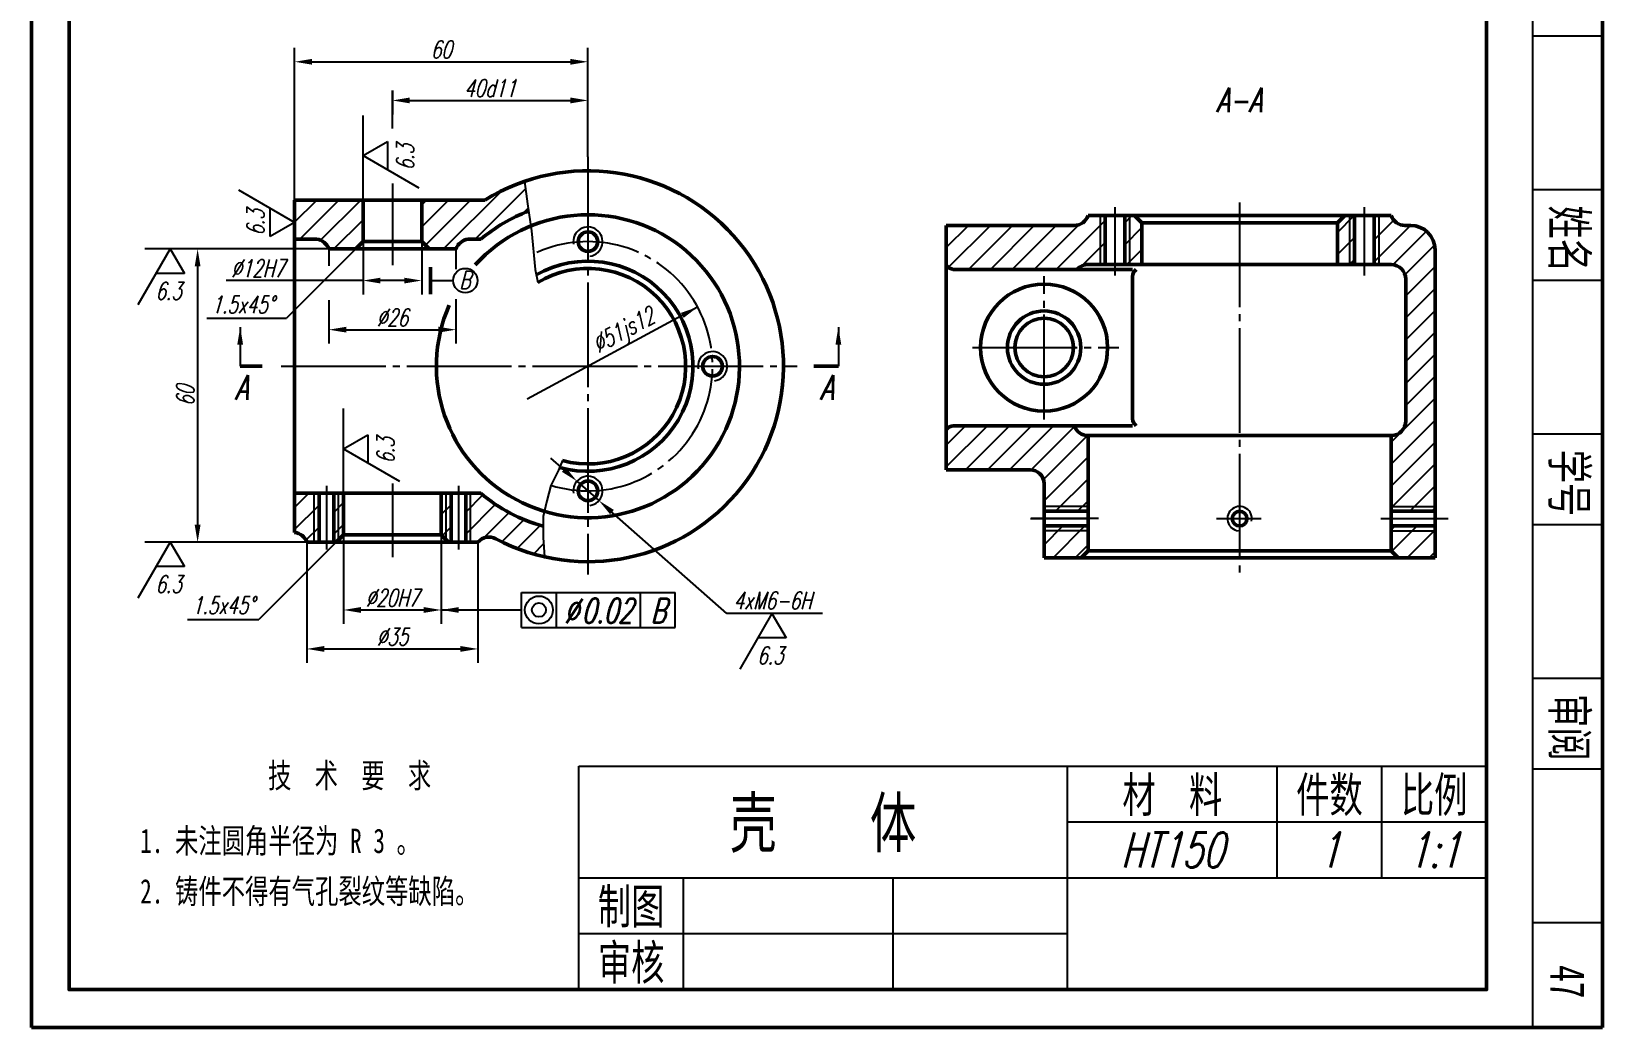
# Model space of a CAD drawing. Header units: millimetres. Extents: x -523 to 1030, y -411 to 275.
# Drawn here: x 91.7 to 316.7, y -34.6 to 108.1 of the extents above; entities that cross this region are included whole.
import ezdxf
from ezdxf.enums import TextEntityAlignment as Align

# ---------------------------------------------------------------- set-up
doc = ezdxf.new("R2010")
doc.units = ezdxf.units.MM
doc.header["$PDMODE"] = 33
doc.header["$PDSIZE"] = 1.5
doc.linetypes.add('myCENTER', pattern=[18, 15, -1, 1, -1])
for name, color, linetype, lineweight in [('中心线', 7, 'myCENTER', 25), ('剖面线', 7, 'Continuous', 25), ('尺寸', 7, 'Continuous', 25), ('文字', 7, 'Continuous', 25), ('标注', 7, 'Continuous', 25), ('标题文字', 7, 'Continuous', 25), ('答案中心线', 1, 'myCENTER', 25), ('答案剖面线', 1, 'Continuous', 25), ('答案粗实线', 1, 'Continuous', 50), ('答案细实线', 1, 'Continuous', 25), ('粗实线', 7, 'Continuous', 50), ('细实线', 7, 'Continuous', 25)]:
    doc.layers.add(name, color=color, linetype=linetype, lineweight=lineweight)
doc.styles.add('字母标注-3.5号', font='txt.shx', dxfattribs={"width": 0.7, "oblique": 15, "height": 3.5})
doc.styles.add('尺寸文字1-2.5号', font='txt.shx', dxfattribs={"width": 0.7, "oblique": 15, "height": 2.5})
doc.styles.add('标题汉字1-5号', font='SimSun.ttf', dxfattribs={"width": 0.7, "height": 5})
doc.styles.add('标题汉字2-3.5号', font='SimSun.ttf', dxfattribs={"width": 0.7, "height": 3.5})
doc.dimstyles.new('尺寸25', dxfattribs={"dimtxt": 2.5, "dimasz": 2.5, "dimexe": 2, "dimexo": 0, "dimgap": 0.5, "dimtad": 1, "dimdec": 0, "dimdsep": 46, "dimtxsty": '尺寸文字1-2.5号', "dimcen": 0, "dimadec": 0, "dimazin": 0, "dimtol": 1, "dimtp": 0.039, "dimtfac": 0.6, "dimtdec": 3, "dimtmove": 0, "dimatfit": 3, "dimfxl": 0, "dimarcsym": 0})
pattern_1 = [(45, (-1819.7339, -35.937), (-1.5715448, 1.5715448), [])]

# ---------------------------------------------------------------- blocks, each defined once
blk = doc.blocks.new('*D153')
at = {"layer": 'Defpoints', "color": 0}
for p in [(169.81, 43.68), (172.96, 40.9)]:
    blk.add_point(p, dxfattribs=at)
at = {"layer": '尺寸', "color": 0, "lineweight": -2}
for p, q in [((167.94, 45.34), (166.06, 46.99)), ((169.81, 43.68), (172.96, 40.9)), ((191.28, 24.74), (174.83, 39.25))]:
    blk.add_line(p, q, dxfattribs=at)
at = {"layer": '尺寸', "color": 0}
for points in [[(168.21, 45.65), (167.66, 45.02), (169.81, 43.68)], [(175.11, 39.56), (174.56, 38.94), (172.96, 40.9)]]:
    blk.add_solid(points, dxfattribs=at)
blk = doc.blocks.new('*D154')
at = {"layer": 'Defpoints', "color": 0}
for p in [(131.13, 34.94), (155.63, 34.94), (155.63, 19.65)]:
    blk.add_point(p, dxfattribs=at)
at = {"layer": '尺寸', "color": 0, "lineweight": -2}
for p, q in [((131.13, 34.94), (131.13, 17.65)), ((155.63, 34.94), (155.63, 17.65)), ((133.63, 19.65), (153.13, 19.65))]:
    blk.add_line(p, q, dxfattribs=at)
at = {"layer": '尺寸', "color": 0}
for points in [[(133.63, 20.07), (133.63, 19.24), (131.13, 19.65)], [(153.13, 20.07), (153.13, 19.24), (155.63, 19.65)]]:
    blk.add_solid(points, dxfattribs=at)
at = {"layer": '尺寸', "color": 0, "insert": (143.38, 21.4), "char_height": 2.5, "attachment_point": 5, "style": '尺寸文字1-2.5号'}
blk.add_mtext('%%C35', dxfattribs=at)
blk = doc.blocks.new('*D155')
at = {"layer": 'Defpoints', "color": 0}
for p in [(136.38, 35.99), (150.38, 35.99), (150.38, 25.23)]:
    blk.add_point(p, dxfattribs=at)
at = {"layer": '尺寸', "color": 0, "lineweight": -2}
for p, q in [((136.38, 35.99), (136.38, 23.23)), ((150.38, 35.99), (150.38, 23.23)), ((138.88, 25.23), (147.88, 25.23))]:
    blk.add_line(p, q, dxfattribs=at)
at = {"layer": '尺寸', "color": 0}
for points in [[(138.88, 25.65), (138.88, 24.82), (136.38, 25.23)], [(147.88, 25.65), (147.88, 24.82), (150.38, 25.23)]]:
    blk.add_solid(points, dxfattribs=at)
at = {"layer": '尺寸', "color": 0, "insert": (143.38, 26.98), "char_height": 2.5, "attachment_point": 5, "style": '尺寸文字1-2.5号'}
blk.add_mtext('%%C20H7', dxfattribs=at)
blk = doc.blocks.new('*D156')
at = {"layer": 'Defpoints', "color": 0}
for p in [(134.28, 76.94), (115.49, 34.94), (131.13, 34.94)]:
    blk.add_point(p, dxfattribs=at)
at = {"layer": '尺寸', "color": 0, "lineweight": -2}
for p, q in [((134.28, 76.94), (113.49, 76.94)), ((115.49, 74.44), (115.49, 37.44)), ((131.13, 34.94), (113.49, 34.94))]:
    blk.add_line(p, q, dxfattribs=at)
at = {"layer": '尺寸', "color": 0}
for points in [[(115.07, 74.44), (115.91, 74.44), (115.49, 76.94)], [(115.07, 37.44), (115.91, 37.44), (115.49, 34.94)]]:
    blk.add_solid(points, dxfattribs=at)
at = {"layer": '尺寸', "color": 0, "insert": (113.74, 55.94), "char_height": 2.5, "attachment_point": 5, "rotation": 90, "style": '尺寸文字1-2.5号'}
blk.add_mtext('60', dxfattribs=at)
blk = doc.blocks.new('*D157')
at = {"layer": 'Defpoints', "color": 0}
for p in [(134.28, 67.56), (152.48, 69.74), (152.48, 65.38)]:
    blk.add_point(p, dxfattribs=at)
at = {"layer": '尺寸', "color": 0, "lineweight": -2}
for p, q in [((134.28, 67.56), (134.28, 63.38)), ((152.48, 69.74), (152.48, 63.38)), ((136.78, 65.38), (149.98, 65.38))]:
    blk.add_line(p, q, dxfattribs=at)
at = {"layer": '尺寸', "color": 0}
for points in [[(136.78, 65.8), (136.78, 64.97), (134.28, 65.38)], [(149.98, 65.8), (149.98, 64.97), (152.48, 65.38)]]:
    blk.add_solid(points, dxfattribs=at)
at = {"layer": '尺寸', "color": 0, "insert": (143.38, 67.13), "char_height": 2.5, "attachment_point": 5, "style": '尺寸文字1-2.5号'}
blk.add_mtext('%%c26', dxfattribs=at)
blk = doc.blocks.new('*D158')
at = {"layer": 'Defpoints', "color": 0}
for p in [(139.18, 77.99), (147.58, 77.99), (139.18, 72.42)]:
    blk.add_point(p, dxfattribs=at)
at = {"layer": '尺寸', "color": 0, "lineweight": -2}
for p, q in [((139.18, 77.99), (139.18, 70.42)), ((147.58, 77.99), (147.58, 70.42)), ((139.18, 72.42), (119.57, 72.42)), ((145.08, 72.42), (141.68, 72.42))]:
    blk.add_line(p, q, dxfattribs=at)
at = {"layer": '尺寸', "color": 0}
for points in [[(141.68, 72.83), (141.68, 72), (139.18, 72.42)], [(145.08, 72.83), (145.08, 72), (147.58, 72.42)]]:
    blk.add_solid(points, dxfattribs=at)
at = {"layer": '尺寸', "color": 0, "insert": (124.12, 74.17), "char_height": 2.5, "attachment_point": 5, "style": '尺寸文字1-2.5号'}
blk.add_mtext('%%c12H7', dxfattribs=at)
blk = doc.blocks.new('*D159')
at = {"layer": 'Defpoints', "color": 0}
for p in [(171.38, 103.76), (171.38, 100.22), (129.38, 83.94)]:
    blk.add_point(p, dxfattribs=at)
at = {"layer": '尺寸', "color": 0, "lineweight": -2}
for p, q in [((129.38, 83.94), (129.38, 105.76)), ((171.38, 100.22), (171.38, 105.76)), ((131.88, 103.76), (168.88, 103.76))]:
    blk.add_line(p, q, dxfattribs=at)
at = {"layer": '尺寸', "color": 0}
for points in [[(131.88, 104.17), (131.88, 103.34), (129.38, 103.76)], [(168.88, 104.17), (168.88, 103.34), (171.38, 103.76)]]:
    blk.add_solid(points, dxfattribs=at)
at = {"layer": '尺寸', "color": 0, "insert": (150.38, 105.51), "char_height": 2.5, "attachment_point": 5, "style": '尺寸文字1-2.5号'}
blk.add_mtext('60', dxfattribs=at)
blk = doc.blocks.new('*D160')
at = {"layer": 'Defpoints', "color": 0}
for p in [(143.38, 99.62), (171.38, 98.22), (171.38, 90.15)]:
    blk.add_point(p, dxfattribs=at)
at = {"layer": '尺寸', "color": 0, "lineweight": -2}
for p, q in [((143.38, 99.62), (143.38, 96.22)), ((171.38, 90.15), (171.38, 100.22)), ((145.88, 98.22), (168.88, 98.22))]:
    blk.add_line(p, q, dxfattribs=at)
at = {"layer": '尺寸', "color": 0}
for points in [[(145.88, 98.64), (145.88, 97.8), (143.38, 98.22)], [(168.88, 98.64), (168.88, 97.8), (171.38, 98.22)]]:
    blk.add_solid(points, dxfattribs=at)
at = {"layer": '尺寸', "color": 0, "insert": (157.38, 99.97), "char_height": 2.5, "attachment_point": 5, "style": '尺寸文字1-2.5号'}
blk.add_mtext('40d11', dxfattribs=at)

msp = doc.modelspace()

# ---------------------------------------------------------------- hatches: boundary and pattern name
at = {"layer": '剖面线'}
h = msp.add_hatch(dxfattribs=at)
h.set_pattern_fill('ANSI31', color=256, scale=0.7, style=0)
h.set_pattern_definition(pattern_1)
h.paths.add_polyline_path([(156.049, 78.343, -0.0839501), (162.885, 82.373), (162.306, 86.63, 0.0562107), (156.635, 83.943), (147.585, 83.943), (147.585, 77.993), (148.635, 76.943), (152.485, 76.943, -0.3507811), (154.763, 78.343)])
h.paths.add_polyline_path([(129.385, 83.943), (129.385, 78.343), (132.007, 78.343, -0.3507811), (134.285, 76.943), (138.135, 76.943), (139.185, 77.993), (139.185, 83.943)])
h = msp.add_hatch(dxfattribs=at)
h.set_pattern_fill('ANSI31', color=256, scale=0.7, style=0)
h.set_pattern_definition(pattern_1)
h.paths.add_polyline_path([(132.885, 41.943), (129.385, 41.943), (129.385, 36.343, -0.2827591), (131.135, 34.943), (132.885, 34.943)])
h.paths.add_polyline_path([(136.385, 41.943), (134.985, 41.943), (134.985, 34.943), (135.335, 34.943), (136.385, 35.993)])
h.paths.add_polyline_path([(151.785, 41.943), (150.385, 41.943), (150.385, 35.993), (151.435, 34.943), (151.785, 34.943)])
h.paths.add_polyline_path([(156.049, 41.943), (153.885, 41.943), (153.885, 34.943), (155.635, 34.943, -0.3517672), (158.219, 35.431, 0.0665743), (165.175, 32.84), (164.96, 35.599), (164.96, 37.226, -0.1071276)])
at = {"layer": '答案剖面线'}
h = msp.add_hatch(dxfattribs=at)
h.set_pattern_fill('ANSI31', color=256, scale=0.7, style=0)
h.set_pattern_definition([(45, (-2428.162, -100.118), (-1.5715448, 1.5715448), [])])
h.paths.add_polyline_path([(250.712, 80.667), (249.662, 81.717), (248.262, 81.717), (248.262, 74.717), (250.712, 74.717)])
h.paths.add_polyline_path([(245.462, 81.717), (243.012, 81.717, -0.3178372), (241.032, 80.317), (240.212, 80.317), (222.712, 80.317), (222.712, 74.517, 0.1762317), (223.712, 74.017), (241.447, 74.017, -0.2134218), (243.012, 74.717), (245.462, 74.717)])
h.paths.add_polyline_path([(243.012, 50.217, -0.3178372), (241.032, 51.617), (223.712, 51.617, 0.1762317), (222.712, 51.117), (222.712, 45.317), (234.712, 45.317, -0.4142136), (236.712, 43.317), (236.712, 39.367), (243.012, 39.367)])
h.paths.add_polyline_path([(243.012, 37.267), (236.712, 37.267), (236.712, 32.717), (242.012, 32.717), (243.012, 33.717)])
h = msp.add_hatch(dxfattribs=at)
h.set_pattern_fill('ANSI31', color=256, scale=0.7, style=0)
h.set_pattern_definition([(45, (-1726.4066, -134.265), (-1.5715448, 1.5715448), [])])
h.paths.add_polyline_path([(281.162, 81.717), (279.762, 81.717), (278.712, 80.667), (278.712, 74.717), (281.162, 74.717)])
h.paths.add_polyline_path([(288.512, 72.617), (288.512, 52.317, -0.4142136), (286.412, 50.217), (286.412, 39.367), (292.712, 39.367), (292.712, 76.817, 0.4142136), (289.212, 80.317), (288.392, 80.317, -0.3178372), (286.412, 81.717), (283.962, 81.717), (283.962, 74.717), (286.412, 74.717, -0.4142136)])
h.paths.add_polyline_path([(292.712, 37.267), (286.412, 37.267), (286.412, 33.717), (287.412, 32.717), (292.712, 32.717)])

# ---------------------------------------------------------------- linework, layer by layer
at = {"layer": '中心线'}
for p, q in [((171.385, 90.154), (171.385, 30.308)), ((143.385, 86.299), (143.385, 74.602)), ((127.462, 60.143), (201.362, 60.143)), ((133.935, 42.996), (133.935, 33.874)), ((143.385, 43.343), (143.385, 32.802)), ((152.835, 42.996), (152.835, 33.874)), ((234.756, 38.317), (242.948, 38.317))]:
    msp.add_line(p, q, dxfattribs=at)
msp.add_arc((171.385, 60.143), 17.85, 252.73388, 115.7468, dxfattribs=at)
at = {"layer": '尺寸'}
for p, q in [((143.385, 94.218), (143.385, 99.623)), ((139.185, 83.943), (139.185, 96.069)), ((113.49, 76.943), (107.915, 76.943)), ((138.135, 76.943), (128.242, 67.05)), ((134.285, 76.943), (134.285, 74.518)), ((152.485, 76.943), (152.485, 74.059)), ((134.285, 69.629), (134.285, 67.558)), ((152.485, 67.674), (152.485, 64.996)), ((116.826, 67.05), (128.242, 67.05)), ((136.385, 41.943), (136.385, 54.069)), ((113.49, 34.943), (107.915, 34.943)), ((135.335, 34.943), (124.239, 23.847)), ((114.026, 23.847), (124.239, 23.847)), ((204.958, 24.735), (191.276, 24.735))]:
    msp.add_line(p, q, dxfattribs=at)
at = {"layer": '标注'}
for p, q in [((139.185, 90.32), (142.685, 92.341)), ((142.685, 92.341), (142.685, 88.3)), ((139.185, 90.32), (147.185, 85.702)), ((129.385, 80.755), (121.385, 85.374)), ((125.885, 78.735), (125.885, 82.776)), ((129.385, 80.755), (125.885, 78.735)), ((111.572, 76.943), (106.953, 68.943)), ((111.572, 76.943), (113.592, 73.443)), ((113.592, 73.443), (109.551, 73.443)), ((148.828, 72.417), (152.078, 72.417)), ((136.385, 48.32), (139.885, 50.341)), ((139.885, 50.341), (139.885, 46.3)), ((136.385, 48.32), (144.385, 43.702)), ((111.572, 34.943), (106.953, 26.943)), ((111.572, 34.943), (113.592, 31.443)), ((113.592, 31.443), (109.551, 31.443)), ((161.873, 22.734), (161.873, 27.734)), ((161.873, 27.734), (183.893, 27.734)), ((166.873, 22.734), (166.873, 27.734)), ((178.893, 22.734), (178.893, 27.734)), ((183.893, 22.734), (183.893, 27.734)), ((161.873, 22.734), (183.893, 22.734)), ((197.745, 24.735), (193.127, 16.735)), ((197.745, 24.735), (199.766, 21.235)), ((199.766, 21.235), (195.725, 21.235))]:
    msp.add_line(p, q, dxfattribs=at)
for centre, radius in [((153.828, 72.417), 1.75), ((164.373, 25.234), 2), ((164.373, 25.234), 1)]:
    msp.add_circle(centre, radius, dxfattribs=at)
at = {"layer": '答案中心线'}
for p, q in [((264.712, 83.586), (264.712, 30.148)), ((246.862, 82.941), (246.862, 73.164)), ((282.562, 82.941), (282.562, 73.164)), ((236.712, 52.534), (236.712, 73.068)), ((226.44, 62.817), (247.42, 62.817)), ((244.484, 38.317), (234.84, 38.317)), ((261.392, 38.317), (267.814, 38.317)), ((284.94, 38.317), (294.585, 38.317))]:
    msp.add_line(p, q, dxfattribs=at)
at = {"layer": '答案粗实线'}
for p, q in [((243.012, 81.717), (268.967, 81.717)), ((249.662, 81.717), (243.012, 81.717)), ((245.462, 81.717), (245.462, 74.717)), ((248.262, 81.717), (248.262, 74.717)), ((249.662, 81.717), (250.712, 80.667)), ((279.762, 81.717), (268.967, 81.717)), ((279.762, 81.717), (278.712, 80.667)), ((279.762, 81.717), (286.412, 81.717)), ((281.162, 81.717), (281.162, 74.717)), ((283.962, 81.717), (283.962, 74.717)), ((222.712, 80.317), (222.712, 45.317)), ((222.712, 80.317), (241.032, 80.317)), ((241.032, 80.317), (240.212, 80.317)), ((250.712, 74.717), (250.712, 80.667)), ((250.712, 80.667), (264.712, 80.667)), ((278.712, 80.667), (264.712, 80.667)), ((278.712, 74.717), (278.712, 80.667)), ((288.392, 80.317), (289.212, 80.317)), ((292.712, 32.717), (292.712, 76.817)), ((264.712, 74.717), (243.012, 74.717)), ((264.712, 74.717), (286.412, 74.717)), ((249.376, 74.017), (223.712, 74.017)), ((249.376, 52.617), (249.376, 73.017)), ((288.512, 72.617), (288.512, 52.317)), ((249.376, 51.617), (223.712, 51.617)), ((264.712, 50.217), (243.012, 50.217)), ((243.012, 50.217), (243.012, 33.717)), ((264.712, 50.217), (286.412, 50.217)), ((286.412, 50.217), (286.412, 33.717)), ((222.712, 45.317), (234.712, 45.317)), ((236.712, 32.717), (236.712, 43.317)), ((236.712, 32.717), (236.712, 43.317)), ((243.012, 39.367), (236.712, 39.367)), ((286.412, 39.367), (292.712, 39.367)), ((243.012, 37.267), (236.712, 37.267)), ((286.412, 37.267), (292.712, 37.267)), ((236.712, 32.717), (287.412, 32.717)), ((242.012, 32.717), (236.712, 32.717)), ((243.012, 33.717), (242.012, 32.717)), ((243.012, 33.717), (286.412, 33.717)), ((286.412, 33.717), (287.412, 32.717)), ((287.412, 32.717), (292.712, 32.717))]:
    msp.add_line(p, q, dxfattribs=at)
for centre, radius in [((236.712, 62.817), 9.1), ((236.712, 62.817), 5.25), ((236.712, 62.817), 4.2), ((264.712, 38.317), 1.05)]:
    msp.add_circle(centre, radius, dxfattribs=at)
for centre, radius, start, end in [((241.032, 82.417), 2.1, 270, 340.52878), ((241.032, 82.417), 2.1, 270, 340.52878), ((288.392, 82.417), 2.1, 199.47122, 270), ((289.212, 76.817), 3.5, 0, 90), ((223.9, 75.642), 1.635, 223.44553, 263.42436), ((243.012, 72.617), 2.1, 90, 138.18969), ((286.412, 72.617), 2.1, 0, 90), ((251.001, 72.83), 1.635, 133.44553, 173.42436), ((251.001, 52.804), 1.635, 186.57564, 226.55447), ((286.412, 52.317), 2.1, 270, 0), ((223.9, 49.993), 1.635, 96.57564, 136.55447), ((243.012, 52.317), 2.1, 199.47122, 270), ((234.712, 43.317), 2, 0, 90)]:
    msp.add_arc(centre, radius, start, end, dxfattribs=at)
at = {"layer": '答案细实线'}
for p, q in [((244.762, 81.717), (244.762, 74.717)), ((248.962, 81.717), (248.962, 74.717)), ((280.462, 81.717), (280.462, 74.717)), ((284.662, 81.717), (284.662, 74.717)), ((243.012, 40.067), (236.712, 40.067)), ((286.412, 40.067), (292.712, 40.067)), ((243.012, 36.567), (236.712, 36.567)), ((286.412, 36.567), (292.712, 36.567))]:
    msp.add_line(p, q, dxfattribs=at)
msp.add_arc((264.712, 38.317), 1.75, 348.07438, 263.7145, dxfattribs=at)
at = {"layer": '粗实线'}
for p, q in [((91.691, 275.413), (91.691, -34.587)), ((316.691, -34.587), (316.691, 275.413)), ((129.385, 83.943), (129.385, 36.343)), ((129.385, 83.943), (156.635, 83.943)), ((139.185, 83.943), (139.185, 77.993)), ((147.585, 83.943), (147.585, 77.993)), ((132.535, 78.343), (129.385, 78.343)), ((138.135, 76.943), (134.285, 76.943)), ((139.185, 77.993), (138.135, 76.943)), ((138.135, 76.943), (148.635, 76.943)), ((139.185, 77.993), (147.585, 77.993)), ((147.585, 77.993), (148.635, 76.943)), ((152.485, 76.943), (148.635, 76.943)), ((156.049, 78.343), (154.235, 78.343)), ((148.828, 70.463), (148.828, 74.331)), ((124.749, 60.143), (121.588, 60.143)), ((207.251, 60.143), (203.744, 60.143)), ((156.049, 41.943), (129.385, 41.943)), ((132.885, 34.943), (132.885, 41.943)), ((134.985, 34.943), (134.985, 41.943)), ((136.385, 41.943), (136.385, 35.993)), ((150.385, 41.943), (150.385, 35.993)), ((151.785, 34.943), (151.785, 41.943)), ((153.885, 34.943), (153.885, 41.943)), ((135.335, 34.943), (131.135, 34.943)), ((136.385, 35.993), (135.335, 34.943)), ((135.335, 34.943), (151.435, 34.943)), ((136.385, 35.993), (150.385, 35.993)), ((150.385, 35.993), (151.435, 34.943)), ((151.435, 34.943), (155.635, 34.943)), ((91.691, -34.587), (316.691, -34.587))]:
    msp.add_line(p, q, dxfattribs=at)
msp.add_lwpolyline([(97.093, 203.803), (300.08, 203.803), (300.08, -29.133), (97.093, -29.133)], close=True, dxfattribs=at)
for centre in [(171.385, 77.993), (189.235, 60.143), (171.385, 42.293)]:
    msp.add_circle(centre, 1.4, dxfattribs=at)
for centre, radius, start, end in [((171.385, 60.143), 28, 241.951, 121.78833), ((171.385, 60.143), 21.7, 156.24726, 138.00979), ((171.385, 60.143), 23.8, 110.90662, 130.11917), ((132.271, 76.219), 2.14, 19.76272, 82.91766), ((154.499, 76.219), 2.14, 97.08234, 160.23728), ((171.385, 60.143), 15.05, 254.39648, 119.41475), ((171.385, 60.143), 14, 254.97231, 120.88243), ((171.385, 60.143), 23.8, 229.88083, 254.33938), ((129.121, 34.219), 2.14, 19.76272, 82.91766), ((157.231, 33.578), 2.1, 61.951, 139.47179)]:
    msp.add_arc(centre, radius, start, end, dxfattribs=at)
at = {"layer": '细实线'}
for p, q in [((306.691, -34.587), (306.691, 275.413)), ((316.691, 107.413), (306.691, 107.413)), ((316.691, 85.413), (306.691, 85.413)), ((316.691, 72.413), (306.691, 72.413)), ((316.691, 50.413), (306.691, 50.413)), ((132.185, 34.943), (132.185, 41.943)), ((135.685, 35.293), (135.685, 41.943)), ((151.085, 35.293), (151.085, 41.943)), ((154.585, 34.943), (154.585, 41.943)), ((316.691, 37.413), (306.691, 37.413)), ((316.691, 15.413), (306.691, 15.413)), ((170.08, -29.133), (170.08, 2.867)), ((170.08, 2.867), (300.08, 2.867)), ((240.08, -29.133), (240.08, 2.867)), ((270.08, -13.133), (270.08, 2.867)), ((285.08, -13.133), (285.08, 2.867)), ((300.08, -29.133), (300.08, 2.867)), ((316.691, 2.413), (306.691, 2.413)), ((240.08, -5.133), (300.08, -5.133)), ((170.08, -13.133), (300.08, -13.133)), ((185.08, -29.133), (185.08, -13.133)), ((215.08, -29.133), (215.08, -13.133)), ((316.691, -19.587), (306.691, -19.587)), ((170.08, -21.133), (240.08, -21.133)), ((170.08, -29.133), (300.08, -29.133))]:
    msp.add_line(p, q, dxfattribs=at)
for points in [[(162.306, 86.63), (162.747, 83.389), (163.3, 79.522), (163.854, 73.997), (164.199, 72.158)], [(167.755, 46.622), (167.174, 45.268), (166.067, 43.058), (165.514, 40.848), (164.96, 38.638), (164.96, 35.599), (165.175, 32.84)]]:
    msp.add_lwpolyline(points, dxfattribs=at)
for centre in [(171.385, 77.993), (189.235, 60.143), (171.385, 42.293)]:
    msp.add_arc(centre, 2.1, 278.11349, 189.61675, dxfattribs=at)

# ---------------------------------------------------------------- texts
at = {"layer": '尺寸', "oblique": 15, "width": 0.7}
for s, height, style, p in [('A-A', 3.5, '字母标注-3.5号', (261.334, 96.536)), ('1.5x45%%D', 2.5, '尺寸文字1-2.5号', (117.489, 67.728)), ('A', 3.5, '字母标注-3.5号', (120.799, 55.347)), ('A', 3.5, '字母标注-3.5号', (204.606, 55.347)), ('1.5x45%%D', 2.5, '尺寸文字1-2.5号', (114.689, 24.659)), ('4xM6-6H', 2.5, '尺寸文字1-2.5号', (192.238, 25.335))]:
    msp.add_text(s, height=height, dxfattribs=dict(at, style=style)).set_placement(p)
at = {"layer": '尺寸', "style": '尺寸文字1-2.5号', "oblique": 15, "width": 0.7}
for s, rotation, p in [('6.3', 90, (125.03, 78.846)), ('%%C51js12', 28.3498, (172.841, 61.993))]:
    msp.add_text(s, height=2.5, rotation=rotation, dxfattribs=at).set_placement(p)
at = {"layer": '文字', "style": '标题汉字2-3.5号', "width": 0.7}
for s, p in [('技  术  要  求', (125.573, -0.232)), ('1. 未注圆角半径为 R 3 。  ', (107.259, -9.582)), ('2. 铸件不得有气孔裂纹等缺陷。', (107.259, -16.81))]:
    msp.add_text(s, height=3.5, dxfattribs=at).set_placement(p)
at = {"layer": '标注', "style": '尺寸文字1-2.5号', "oblique": 15, "width": 0.7}
for p in [(146.459, 88.202), (143.659, 46.202)]:
    msp.add_text('6.3', height=2.5, rotation=90, dxfattribs=at).set_placement(p)
at = {"layer": '标注', "oblique": 15, "width": 0.7}
for s, height, style, p in [('6.3', 2.5, '尺寸文字1-2.5号', (109.453, 69.669)), ('B', 2.5, '尺寸文字1-2.5号', (152.992, 71.241)), ('6.3', 2.5, '尺寸文字1-2.5号', (109.453, 27.669)), ('%%C', 3.5, '尺寸文字1-2.5号', (167.956, 23.334)), ('0.02', 3.5, '字母标注-3.5号', (170.46, 23.382)), ('B', 3.5, '字母标注-3.5号', (180.338, 23.382)), ('6.3', 2.5, '尺寸文字1-2.5号', (195.627, 17.461))]:
    msp.add_text(s, height=height, dxfattribs=dict(at, style=style)).set_placement(p)
at = {"layer": '标题文字', "style": '标题汉字1-5号', "width": 0.7}
for s, p in [('姓名', (309.456, 83.188)), ('学号', (309.456, 48.188)), ('审阅', (309.456, 13.188)), ('47', (309.188, -25.644))]:
    msp.add_text(s, height=5, rotation=270, dxfattribs=at).set_placement(p)
at = {"layer": '细实线', "style": '标题汉字1-5号', "width": 0.7}
for s, height, p in [('材  料', 5, (255.08, -1.133)), ('件数', 5, (277.58, -1.133)), ('比例', 5, (292.58, -1.133)), ('壳    体', 7, (205.08, -5.133)), ('制图', 5, (177.58, -17.133)), ('审核', 5, (177.58, -25.133))]:
    msp.add_text(s, height=height, dxfattribs=at).set_placement(p, align=Align.MIDDLE)
at = {"layer": '细实线', "style": '尺寸文字1-2.5号', "oblique": 15, "width": 0.7}
for s, p in [('HT150', (255.08, -9.133)), ('1', (277.58, -9.133)), ('1:1', (292.58, -9.133))]:
    msp.add_text(s, height=5, dxfattribs=at).set_placement(p, align=Align.MIDDLE)

# ---------------------------------------------------------------- dimensions: what is measured, and where the dimension line sits
at = {"layer": '尺寸'}
for base, p1, p2, text, picture, middle in [((171.385, 103.758), (129.385, 83.943), (171.385, 100.219), '60', '*D159', (150.385, 105.508)), ((171.385, 98.219), (143.385, 99.623), (171.385, 90.154), '40d11', '*D160', (157.385, 99.969)), ((152.485, 65.384), (134.285, 67.558), (152.485, 69.743), '%%c26', '*D157', (143.385, 67.134)), ((155.635, 19.655), (131.135, 34.943), (155.635, 34.943), '%%C35', '*D154', (143.385, 21.405)), ((150.385, 25.234), (136.385, 35.993), (150.385, 35.993), '%%C20H7', '*D155', (143.385, 26.984))]:
    dim = msp.add_linear_dim(base=base, p1=p1, p2=p2, text=text, dimstyle='尺寸25', dxfattribs=at)
    dim.commit()
    dim.dimension.update_dxf_attribs({"geometry": picture, "text_midpoint": middle})
dim = msp.add_linear_dim(base=(115.49, 34.943), p1=(134.285, 76.943), p2=(131.135, 34.943), angle=90, text='60', dimstyle='尺寸25', dxfattribs=at)
dim.commit()
dim.dimension.update_dxf_attribs({"geometry": '*D156', "text_midpoint": (113.74, 55.943)})
dim = msp.add_linear_dim(base=(139.185, 72.417), p1=(147.585, 77.993), p2=(139.185, 77.993), text='%%c12H7', dimstyle='尺寸25', dxfattribs=at)
dim.commit()
dim.dimension.update_dxf_attribs({"geometry": '*D158', "text_midpoint": (124.122, 72.417), "dimtype": 160})
dim = msp.add_diameter_dim_2p(p1=(169.811, 43.682), p2=(172.959, 40.903), text=' ', dimstyle='尺寸25', dxfattribs=at)
dim.commit()
dim.dimension.update_dxf_attribs({"geometry": '*D153', "text_midpoint": (191.276, 24.735), "dimtype": 163})

# ---------------------------------------------------------------- leaders
for points in [[(187.094, 68.619), (162.684, 55.448)], [(121.588, 65.751), (121.588, 60.143)], [(207.251, 65.751), (207.251, 60.143)], [(150.385, 25.234), (161.873, 25.234)]]:
    msp.add_leader(points, dimstyle='尺寸25', override={"dimgap": 0.5, "dimtad": 0}, dxfattribs=at)

doc.saveas('drawing.dxf')
